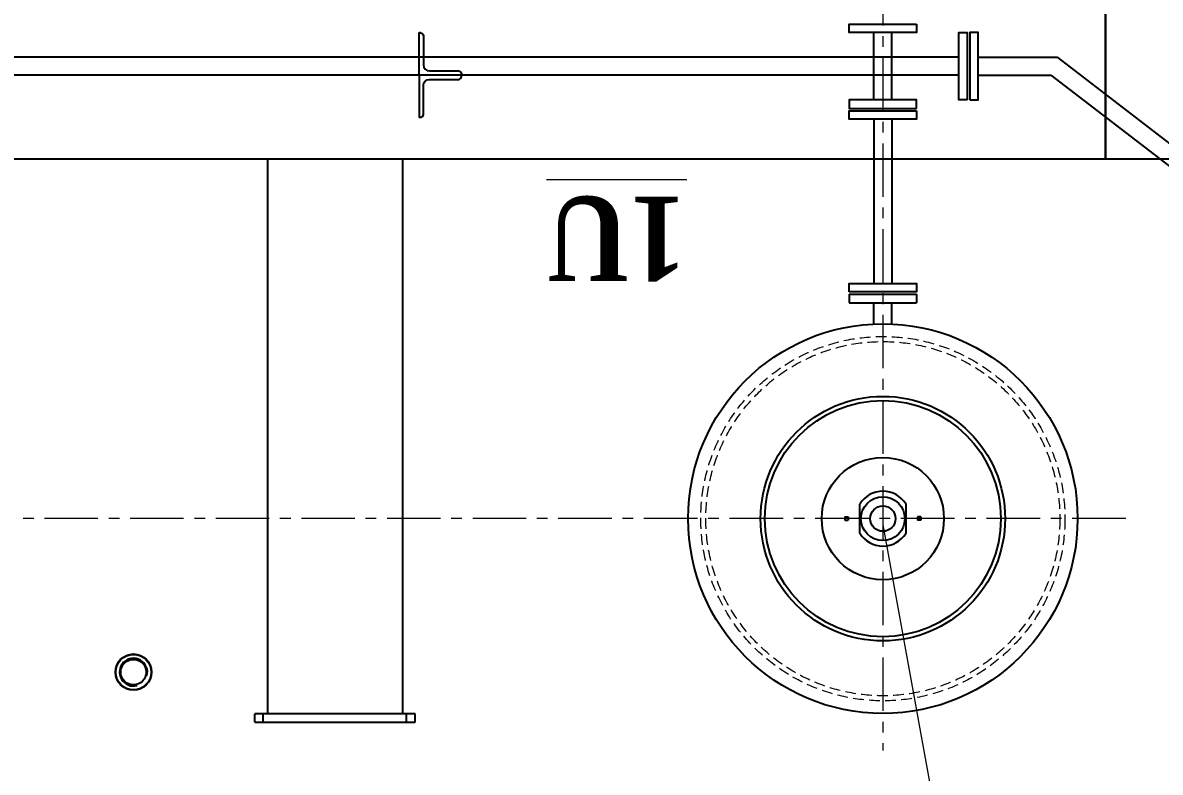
# Model space of a CAD drawing. Header units: inches. Extents: x -406115 to -363140, y -27318 to 35879.
# Drawn here: x -377839 to -376489, y 7733 to 8622 of the extents above; entities that cross this region are included whole.
import ezdxf

# ---------------------------------------------------------------- set-up
doc = ezdxf.new("R2010")
doc.units = ezdxf.units.IN
doc.header["$MEASUREMENT"] = 0
doc.set_wipeout_variables(frame=1)
doc.linetypes.add('CENTROX2', pattern=[101.6, 63.5, -12.7, 12.7, -12.7])
doc.linetypes.add('NASCOSTAX2', pattern=[19.05, 12.7, -6.35])
for name, color, linetype, lineweight in [('Assi AT', 201, 'CENTROX2', 5), ('N_Coperchio', 3, 'NASCOSTAX2', 13), ('Quote', 3, 'Continuous', 9)]:
    doc.layers.add(name, color=color, linetype=linetype, lineweight=lineweight)
for name, color, linetype in [('Isolatori AT', 230, 'Continuous'), ('PSZ_Coperchio', 4, 'Continuous'), ('PSZ_Fittings', 210, 'Continuous'), ('STD_Cassa', 7, 'Continuous'), ('STD_Coperchio', 2, 'Continuous'), ('Tubazioni Sfiato Torrette', 222, 'Continuous')]:
    doc.layers.add(name, color=color, linetype=linetype)
doc.styles.add('Accesories List', font='romans.shx', dxfattribs={"width": 0.9})

# ---------------------------------------------------------------- blocks, each defined once
blk = doc.blocks.new('*U237')
blk.add_lwpolyline([(40, 0), (40, 10), (-40, 10), (-40, 0)], close=True)
blk = doc.blocks.new('*U238')
blk.add_lwpolyline([(-40, 0), (-40, -10), (40, -10), (40, 0)], close=True)
blk = doc.blocks.new('*U239')
blk.add_lwpolyline([(0, -40), (10, -40), (10, 40), (0, 40)], close=True)
blk = doc.blocks.new('*U241')
blk.add_lwpolyline([(-40, 0), (-40, -10), (40, -10), (40, 0)], close=True)

msp = doc.modelspace()

# ---------------------------------------------------------------- linework, layer by layer
at = {"layer": 'STD_Cassa'}
for points in [[(-375239.368, 7753.799), (-380032.368, 7753.799, -0.41421356), (-380052.368, 7773.799), (-380052.368, 9286.799, -0.41421356), (-380032.368, 9306.799), (-375239.368, 9306.799, -0.41421356), (-375219.368, 9286.799), (-375219.368, 7773.799, -0.41421356)], [(-375239.368, 7763.799), (-380032.368, 7763.799, -0.41421356), (-380042.368, 7773.799), (-380042.368, 9286.799, -0.41421356), (-380032.368, 9296.799), (-375239.368, 9296.799, -0.41421356), (-375229.368, 9286.799), (-375229.368, 7773.799, -0.41421356)]]:
    msp.add_lwpolyline(points, format="xyb", close=True, dxfattribs=at)
msp.add_lwpolyline([(-375254.368, 9271.799), (-375254.368, 7783.799), (-380022.368, 7783.799), (-380022.368, 9271.799)], close=True, dxfattribs=at)

# ---------------------------------------------------------------- next in the draw order: wipeouts: each hides what was drawn before it
msp.add_wipeout([(-380164.368, 9413.799), (-375112.368, 9413.799), (-375112.368, 7641.799), (-380164.368, 7641.799)]).dxf.layer = 'STD_Coperchio'

# ---------------------------------------------------------------- next in the draw order: linework, layer by layer
at = {"color": 1, "lineweight": 0, "ltscale": 0.13}
msp.add_lwpolyline([(-376818.368, 8026.299), (-376118.368, 4170.299), (-376118.368, 1670.299), (-376370.845, -822.482), (-376080.586, -3026.171)], dxfattribs=at)
at = {"layer": 'Assi AT'}
for p, q in [((-376818.368, 9393.214), (-376818.368, 7758.683)), ((-376530.258, 8033.799), (-379706.479, 8033.799))]:
    msp.add_line(p, q, dxfattribs=at)
at = {"layer": 'Isolatori AT'}
for p, q in [((-376845.868, 8016.478), (-376845.868, 8051.119)), ((-376790.868, 8016.478), (-376790.868, 8051.119)), ((-376863.368, 8035.799), (-376863.368, 8031.799)), ((-376863.368, 8035.799), (-376859.368, 8035.799)), ((-376863.368, 8031.799), (-376859.368, 8031.799)), ((-376859.368, 8035.799), (-376859.368, 8031.799)), ((-376777.368, 8035.799), (-376777.368, 8031.799)), ((-376773.368, 8035.799), (-376777.368, 8035.799)), ((-376773.368, 8031.799), (-376777.368, 8031.799)), ((-376773.368, 8035.799), (-376773.368, 8031.799))]:
    msp.add_line(p, q, dxfattribs=at)
for radius in [145, 140, 72.5, 26, 15]:
    msp.add_circle((-376818.368, 8033.799), radius, dxfattribs=at)
for start, end in [(32.204227, 147.795773), (212.204227, 327.795773)]:
    msp.add_arc((-376818.368, 8033.799), 32.5, start, end, dxfattribs=at)
at = {"layer": 'N_Coperchio'}
for radius in [216, 210]:
    msp.add_circle((-376818.368, 8033.799), radius, dxfattribs=at)
at = {"layer": 'PSZ_Coperchio'}
msp.add_lwpolyline([(-377366.881, 8609.674, -0.41421356), (-377363.381, 8606.174), (-377363.381, 8571.674, 0.41421356), (-377356.381, 8564.674), (-377321.881, 8564.674, -0.41421356), (-377318.381, 8561.174), (-377318.381, 8559.674), (-377368.381, 8559.674), (-377368.381, 8609.674), (-377366.881, 8609.674), (-377368.381, 8609.674)], format="xyb", dxfattribs=at)
at = {"layer": 'PSZ_Fittings'}
msp.add_lwpolyline([(-377366.881, 8509.674, 0.41421356), (-377363.381, 8513.174), (-377363.381, 8547.674, -0.41421356), (-377356.381, 8554.674), (-377321.881, 8554.674, 0.41421356), (-377318.381, 8558.174), (-377318.381, 8559.674), (-377368.381, 8559.674), (-377368.381, 8509.674), (-377366.881, 8509.674), (-377368.381, 8509.674)], format="xyb", dxfattribs=at)
at = {"layer": 'STD_Coperchio'}
for p, q in [((-377548.368, 8460.299), (-377548.368, 7802.299)), ((-377388.368, 8460.299), (-377388.368, 7802.299)), ((-376858.368, 8299.799), (-376858.368, 8289.799)), ((-376858.368, 8299.799), (-376778.369, 8299.799)), ((-376778.368, 8299.799), (-376778.368, 8289.799)), ((-376858.368, 8289.799), (-376778.369, 8289.799)), ((-376829.018, 8264.553), (-376829.018, 8289.799)), ((-376807.718, 8264.553), (-376807.718, 8289.799)), ((-377373.368, 7802.299), (-377563.368, 7802.299)), ((-377563.368, 7792.299), (-377563.368, 7802.299)), ((-377553.368, 7792.299), (-377553.368, 7802.299)), ((-377383.368, 7792.299), (-377383.368, 7802.299)), ((-377373.368, 7792.299), (-377373.368, 7802.299)), ((-377563.368, 7792.299), (-377373.368, 7792.299))]:
    msp.add_line(p, q, dxfattribs=at)
msp.add_lwpolyline([(-376554.368, 8680.299), (-379549.368, 8680.299), (-379549.368, 8460.299), (-376554.368, 8460.299)], close=True, dxfattribs=at)
msp.add_lwpolyline([(-376554.368, 8680.299), (-376554.368, 8460.299), (-376304.368, 8460.299, 0.41421356), (-376284.368, 8480.299), (-376284.368, 8660.299, 0.41421356), (-376304.368, 8680.299)], format="xyb", close=True, dxfattribs=at)
for centre, radius in [((-376818.368, 8033.799), 231), ((-377707.368, 7851.799), 21.5), ((-377707.368, 7851.799), 21), ((-377707.368, 7851.799), 15.15)]:
    msp.add_circle(centre, radius, dxfattribs=at)
msp.add_arc((-377707.368, 7851.799), 16.5, 345, 285, dxfattribs=at)
at = {"layer": 'Tubazioni Sfiato Torrette'}
for p, q in [((-376829.006, 8530.299), (-376829.006, 8610.299)), ((-376807.756, 8530.299), (-376807.756, 8610.299)), ((-376728.381, 8580.924), (-379429.006, 8580.924)), ((-376705.381, 8580.924), (-376611.769, 8580.924)), ((-376611.769, 8580.924), (-376179.269, 8248.424)), ((-376728.381, 8559.674), (-379407.756, 8559.674)), ((-376705.381, 8559.674), (-376618.993, 8559.674)), ((-376618.993, 8559.674), (-376186.493, 8227.174)), ((-376829.006, 8507.298), (-376828.993, 8312.798)), ((-376807.756, 8507.299), (-376807.743, 8312.799))]:
    msp.add_line(p, q, dxfattribs=at)

# ---------------------------------------------------------------- next in the draw order: block references
at = {"layer": 'Tubazioni Sfiato Torrette', "xscale": -1}
for name, p in [('*U241', (-376818.381, 8620.299)), ('*U239', (-376718.381, 8570.299)), ('*U238', (-376818.381, 8517.299)), ('*U237', (-376818.368, 8302.799))]:
    msp.add_blockref(name, p, dxfattribs=at)
at = {"layer": 'Tubazioni Sfiato Torrette'}
msp.add_blockref('*U239', (-376715.381, 8570.299), dxfattribs=at)
at = {"layer": 'Tubazioni Sfiato Torrette', "rotation": 180}
msp.add_blockref('*U241', (-376818.381, 8520.299), dxfattribs=at)

# ---------------------------------------------------------------- next in the draw order: texts
at = {"layer": 'Quote', "insert": (-377134.154, 8366.314), "char_height": 100, "width": 185.80894, "attachment_point": 5, "rotation": 180, "style": 'Accesories List'}
msp.add_mtext('{\\fTimes New Roman|b1|i0|c0|p18;\\L1U}', dxfattribs=at)

doc.saveas('drawing.dxf')
